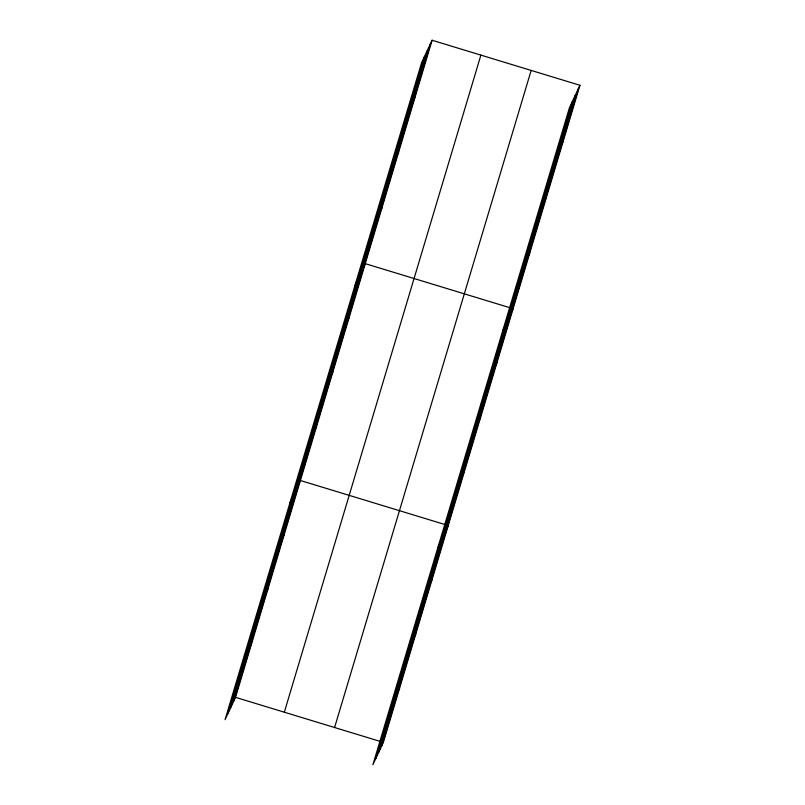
<?xml version="1.0" encoding="UTF-8"?>
<svg xmlns="http://www.w3.org/2000/svg" width="805" height="805" viewBox="0 0 805 805"><rect width="100%" height="100%" fill="white"/><g stroke="black" fill="none" stroke-linecap="round" stroke-linejoin="round"><path stroke-width="1.21" d="M227.966 713.492L424.537 56.4M230.965 707.072L427.546 49.98M233.883 700.853L430.464 43.762M432.104 40.25L421.629 62.619L225.048 719.71L235.533 697.341L432.104 40.25L579.952 85.29L383.371 742.381L372.896 764.75L569.467 107.659L579.952 85.29M284.316 712.204L480.897 55.112M334.588 727.519L531.159 70.427M375.814 758.521L572.385 101.44M378.813 752.112L575.394 95.02M381.731 745.893L578.312 88.802M413.75 99.609L415.4 96.107M397.046 155.466L398.686 151.954M380.332 211.313L381.983 207.811M354.794 286.037L365.269 263.658L509.545 307.611M347.408 321.376L349.048 317.874M331.187 375.593L332.837 372.081M314.976 429.8L316.617 426.288M289.921 502.873L300.396 480.505L448.244 525.534L437.769 547.913M282.535 538.223L284.185 534.711M266.324 592.43L267.964 588.918M250.103 646.636L251.744 643.135M561.598 144.648L563.238 141.137M544.884 200.505L546.535 196.994M528.181 256.352L529.821 252.851M502.632 331.066L513.117 308.697M495.256 366.416L496.896 362.904M479.035 420.633L480.676 417.121M462.815 474.839L464.465 471.328M430.383 583.263L432.023 579.751M414.162 637.469L415.813 633.958M397.952 691.676L399.592 688.164M235.533 697.341L379.809 741.294"/></g></svg>
